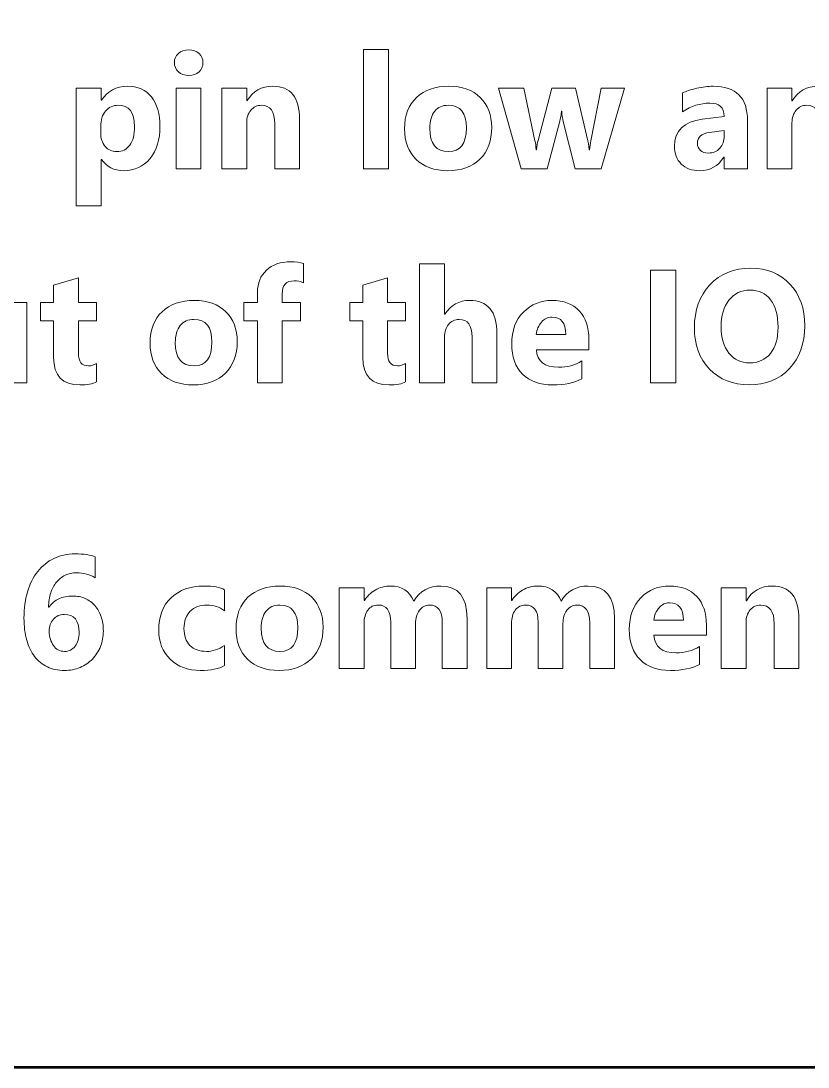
# Model space of a CAD drawing. Header units: centimetres. Extents: x -150 to 29, y -15 to 29.
# Drawn here: x -2.331 to 0.774, y -12.1 to -7.975 of the extents above; entities that cross this region are included whole.
import ezdxf

# ---------------------------------------------------------------- set-up
doc = ezdxf.new("R2010")
doc.units = ezdxf.units.CM
doc.header["$MEASUREMENT"] = 0
doc.layers.add('Layer 1', color=7, linetype='Continuous')

msp = doc.modelspace()

# ---------------------------------------------------------------- linework, layer by layer
at = {"layer": 'Layer 1', "color": 5, "lineweight": 53}
msp.add_open_spline([(-13.5, -4.9), (-13.5, -4.9), (4.5, -4.9), (4.5, -4.9), (4.5, -4.9), (4.5, -4.9), (4.5, -12.1), (4.5, -12.1), (4.5, -12.1), (4.5, -12.1), (-13.5, -12.1), (-13.5, -12.1), (-13.5, -12.1), (-13.5, -12.1), (-13.5, -4.9), (-13.5, -4.9)], degree=3, knots=[0, 0, 0, 0, 0.2, 0.2, 0.2, 0.2, 0.4, 0.4, 0.4, 0.4, 0.6, 0.6, 0.6, 0.6, 1, 1, 1, 1], dxfattribs=at)
at = {"layer": 'Layer 1', "color": 202, "lineweight": 9}
for points, knots in [([(-1.66964, -8.18957), (-1.68615, -8.18957), (-1.6997, -8.1847), (-1.71018, -8.17486), (-1.71018, -8.17486), (-1.72076, -8.16502), (-1.72605, -8.15306), (-1.72605, -8.13877), (-1.72605, -8.13877), (-1.72605, -8.12406), (-1.72076, -8.1121), (-1.71018, -8.10279), (-1.71018, -8.10279), (-1.6997, -8.09347), (-1.68615, -8.08882), (-1.66964, -8.08882), (-1.66964, -8.08882), (-1.65282, -8.08882), (-1.63927, -8.09347), (-1.62879, -8.10279), (-1.62879, -8.10279), (-1.61842, -8.1121), (-1.61313, -8.12406), (-1.61313, -8.13877), (-1.61313, -8.13877), (-1.61313, -8.15359), (-1.61842, -8.16586), (-1.62879, -8.17539), (-1.62879, -8.17539), (-1.63927, -8.18481), (-1.65282, -8.18957), (-1.66964, -8.18957)], [0, 0, 0, 0, 0.1111111, 0.1111111, 0.1111111, 0.1111111, 0.2222222, 0.2222222, 0.2222222, 0.2222222, 0.3333333, 0.3333333, 0.3333333, 0.3333333, 0.4444444, 0.4444444, 0.4444444, 0.4444444, 0.5555556, 0.5555556, 0.5555556, 0.5555556, 0.6666667, 0.6666667, 0.6666667, 0.6666667, 0.7777778, 0.7777778, 0.7777778, 0.7777778, 1, 1, 1, 1]), ([(-0.8815, -8.55734), (-0.8815, -8.55734), (-0.97939, -8.55734), (-0.97939, -8.55734), (-0.97939, -8.55734), (-0.97939, -8.55734), (-0.97939, -8.08733), (-0.97939, -8.08733), (-0.97939, -8.08733), (-0.97939, -8.08733), (-0.8815, -8.08733), (-0.8815, -8.08733), (-0.8815, -8.08733), (-0.8815, -8.08733), (-0.8815, -8.55734), (-0.8815, -8.55734)], [0, 0, 0, 0, 0.2, 0.2, 0.2, 0.2, 0.4, 0.4, 0.4, 0.4, 0.6, 0.6, 0.6, 0.6, 1, 1, 1, 1]), ([(-2.01382, -8.5204), (-2.01382, -8.5204), (-2.01509, -8.5204), (-2.01509, -8.5204), (-2.01509, -8.5204), (-2.01509, -8.5204), (-2.01509, -8.70339), (-2.01509, -8.70339), (-2.01509, -8.70339), (-2.01509, -8.70339), (-2.11298, -8.70339), (-2.11298, -8.70339), (-2.11298, -8.70339), (-2.11298, -8.70339), (-2.11298, -8.23984), (-2.11298, -8.23984), (-2.11298, -8.23984), (-2.11298, -8.23984), (-2.01509, -8.23984), (-2.01509, -8.23984), (-2.01509, -8.23984), (-2.01509, -8.23984), (-2.01509, -8.28757), (-2.01509, -8.28757), (-2.01509, -8.28757), (-2.01509, -8.28757), (-2.01382, -8.28757), (-2.01382, -8.28757), (-2.01382, -8.28757), (-1.98958, -8.25063), (-1.95561, -8.23211), (-1.9118, -8.23211), (-1.9118, -8.23211), (-1.87063, -8.23211), (-1.83888, -8.24619), (-1.81644, -8.27445), (-1.81644, -8.27445), (-1.794, -8.3026), (-1.78278, -8.34102), (-1.78278, -8.38959), (-1.78278, -8.38959), (-1.78278, -8.44251), (-1.79591, -8.48495), (-1.82205, -8.51702), (-1.82205, -8.51702), (-1.84819, -8.54908), (-1.88301, -8.56507), (-1.9264, -8.56507), (-1.9264, -8.56507), (-1.96461, -8.56507), (-1.99371, -8.55025), (-2.01382, -8.5204)], [0, 0, 0, 0, 0.0714286, 0.0714286, 0.0714286, 0.0714286, 0.1428571, 0.1428571, 0.1428571, 0.1428571, 0.2142857, 0.2142857, 0.2142857, 0.2142857, 0.2857143, 0.2857143, 0.2857143, 0.2857143, 0.3571429, 0.3571429, 0.3571429, 0.3571429, 0.4285714, 0.4285714, 0.4285714, 0.4285714, 0.5, 0.5, 0.5, 0.5, 0.5714286, 0.5714286, 0.5714286, 0.5714286, 0.6428571, 0.6428571, 0.6428571, 0.6428571, 0.7142857, 0.7142857, 0.7142857, 0.7142857, 0.7857143, 0.7857143, 0.7857143, 0.7857143, 0.8571429, 0.8571429, 0.8571429, 0.8571429, 1, 1, 1, 1]), ([(-1.62128, -8.55734), (-1.62128, -8.55734), (-1.71917, -8.55734), (-1.71917, -8.55734), (-1.71917, -8.55734), (-1.71917, -8.55734), (-1.71917, -8.23984), (-1.71917, -8.23984), (-1.71917, -8.23984), (-1.71917, -8.23984), (-1.62128, -8.23984), (-1.62128, -8.23984), (-1.62128, -8.23984), (-1.62128, -8.23984), (-1.62128, -8.55734), (-1.62128, -8.55734)], [0, 0, 0, 0, 0.2, 0.2, 0.2, 0.2, 0.4, 0.4, 0.4, 0.4, 0.6, 0.6, 0.6, 0.6, 1, 1, 1, 1]), ([(-1.23213, -8.55734), (-1.23213, -8.55734), (-1.32981, -8.55734), (-1.32981, -8.55734), (-1.32981, -8.55734), (-1.32981, -8.55734), (-1.32981, -8.38092), (-1.32981, -8.38092), (-1.32981, -8.38092), (-1.32981, -8.3317), (-1.34738, -8.30715), (-1.38251, -8.30715), (-1.38251, -8.30715), (-1.39945, -8.30715), (-1.41342, -8.31361), (-1.42432, -8.32662), (-1.42432, -8.32662), (-1.43533, -8.33964), (-1.44083, -8.35626), (-1.44083, -8.37626), (-1.44083, -8.37626), (-1.44083, -8.37626), (-1.44083, -8.55734), (-1.44083, -8.55734), (-1.44083, -8.55734), (-1.44083, -8.55734), (-1.53872, -8.55734), (-1.53872, -8.55734), (-1.53872, -8.55734), (-1.53872, -8.55734), (-1.53872, -8.23984), (-1.53872, -8.23984), (-1.53872, -8.23984), (-1.53872, -8.23984), (-1.44083, -8.23984), (-1.44083, -8.23984), (-1.44083, -8.23984), (-1.44083, -8.23984), (-1.44083, -8.29011), (-1.44083, -8.29011), (-1.44083, -8.29011), (-1.44083, -8.29011), (-1.43956, -8.29011), (-1.43956, -8.29011), (-1.43956, -8.29011), (-1.41617, -8.25138), (-1.3822, -8.23211), (-1.33754, -8.23211), (-1.33754, -8.23211), (-1.26726, -8.23211), (-1.23213, -8.27572), (-1.23213, -8.36292), (-1.23213, -8.36292), (-1.23213, -8.36292), (-1.23213, -8.55734), (-1.23213, -8.55734)], [0, 0, 0, 0, 0.0666667, 0.0666667, 0.0666667, 0.0666667, 0.1333333, 0.1333333, 0.1333333, 0.1333333, 0.2, 0.2, 0.2, 0.2, 0.2666667, 0.2666667, 0.2666667, 0.2666667, 0.3333333, 0.3333333, 0.3333333, 0.3333333, 0.4, 0.4, 0.4, 0.4, 0.4666667, 0.4666667, 0.4666667, 0.4666667, 0.5333333, 0.5333333, 0.5333333, 0.5333333, 0.6, 0.6, 0.6, 0.6, 0.6666667, 0.6666667, 0.6666667, 0.6666667, 0.7333333, 0.7333333, 0.7333333, 0.7333333, 0.8, 0.8, 0.8, 0.8, 0.8666667, 0.8666667, 0.8666667, 0.8666667, 1, 1, 1, 1]), ([(-0.64771, -8.56507), (-0.70063, -8.56507), (-0.74222, -8.55025), (-0.77249, -8.52062), (-0.77249, -8.52062), (-0.80275, -8.49098), (-0.81789, -8.45066), (-0.81789, -8.39986), (-0.81789, -8.39986), (-0.81789, -8.34737), (-0.80223, -8.3062), (-0.77079, -8.27656), (-0.77079, -8.27656), (-0.73936, -8.24693), (-0.69682, -8.23211), (-0.64337, -8.23211), (-0.64337, -8.23211), (-0.59066, -8.23211), (-0.54928, -8.24693), (-0.51933, -8.27656), (-0.51933, -8.27656), (-0.48938, -8.3062), (-0.47435, -8.34546), (-0.47435, -8.39425), (-0.47435, -8.39425), (-0.47435, -8.44696), (-0.48981, -8.48865), (-0.52071, -8.51924), (-0.52071, -8.51924), (-0.55161, -8.54983), (-0.59395, -8.56507), (-0.64771, -8.56507)], [0, 0, 0, 0, 0.1111111, 0.1111111, 0.1111111, 0.1111111, 0.2222222, 0.2222222, 0.2222222, 0.2222222, 0.3333333, 0.3333333, 0.3333333, 0.3333333, 0.4444444, 0.4444444, 0.4444444, 0.4444444, 0.5555556, 0.5555556, 0.5555556, 0.5555556, 0.6666667, 0.6666667, 0.6666667, 0.6666667, 0.7777778, 0.7777778, 0.7777778, 0.7777778, 1, 1, 1, 1]), ([(0.049, -8.23984), (0.049, -8.23984), (-0.04244, -8.55734), (-0.04244, -8.55734), (-0.04244, -8.55734), (-0.04244, -8.55734), (-0.14542, -8.55734), (-0.14542, -8.55734), (-0.14542, -8.55734), (-0.14542, -8.55734), (-0.1922, -8.37128), (-0.1922, -8.37128), (-0.1922, -8.37128), (-0.19527, -8.3589), (-0.19707, -8.34536), (-0.19749, -8.33064), (-0.19749, -8.33064), (-0.19749, -8.33064), (-0.19929, -8.33064), (-0.19929, -8.33064), (-0.19929, -8.33064), (-0.20077, -8.34684), (-0.20278, -8.35996), (-0.20553, -8.37001), (-0.20553, -8.37001), (-0.20553, -8.37001), (-0.2558, -8.55734), (-0.2558, -8.55734), (-0.2558, -8.55734), (-0.2558, -8.55734), (-0.3574, -8.55734), (-0.3574, -8.55734), (-0.3574, -8.55734), (-0.3574, -8.55734), (-0.44705, -8.23984), (-0.44705, -8.23984), (-0.44705, -8.23984), (-0.44705, -8.23984), (-0.34724, -8.23984), (-0.34724, -8.23984), (-0.34724, -8.23984), (-0.34724, -8.23984), (-0.30354, -8.44696), (-0.30354, -8.44696), (-0.30354, -8.44696), (-0.30142, -8.45669), (-0.29983, -8.46844), (-0.29888, -8.4823), (-0.29888, -8.4823), (-0.29888, -8.4823), (-0.29697, -8.4823), (-0.29697, -8.4823), (-0.29697, -8.4823), (-0.29592, -8.4678), (-0.29412, -8.45563), (-0.29136, -8.44569), (-0.29136, -8.44569), (-0.29136, -8.44569), (-0.23686, -8.23984), (-0.23686, -8.23984), (-0.23686, -8.23984), (-0.23686, -8.23984), (-0.14352, -8.23984), (-0.14352, -8.23984), (-0.14352, -8.23984), (-0.14352, -8.23984), (-0.09451, -8.44696), (-0.09451, -8.44696), (-0.09451, -8.44696), (-0.09324, -8.45214), (-0.09187, -8.4641), (-0.09018, -8.48294), (-0.09018, -8.48294), (-0.09018, -8.48294), (-0.08795, -8.48294), (-0.08795, -8.48294), (-0.08795, -8.48294), (-0.087, -8.47098), (-0.08531, -8.45891), (-0.08308, -8.44696), (-0.08308, -8.44696), (-0.08308, -8.44696), (-0.04181, -8.23984), (-0.04181, -8.23984), (-0.04181, -8.23984), (-0.04181, -8.23984), (0.049, -8.23984), (0.049, -8.23984)], [0, 0, 0, 0, 0.0434783, 0.0434783, 0.0434783, 0.0434783, 0.0869565, 0.0869565, 0.0869565, 0.0869565, 0.1304348, 0.1304348, 0.1304348, 0.1304348, 0.173913, 0.173913, 0.173913, 0.173913, 0.2173913, 0.2173913, 0.2173913, 0.2173913, 0.2608696, 0.2608696, 0.2608696, 0.2608696, 0.3043478, 0.3043478, 0.3043478, 0.3043478, 0.3478261, 0.3478261, 0.3478261, 0.3478261, 0.3913043, 0.3913043, 0.3913043, 0.3913043, 0.4347826, 0.4347826, 0.4347826, 0.4347826, 0.4782609, 0.4782609, 0.4782609, 0.4782609, 0.5217391, 0.5217391, 0.5217391, 0.5217391, 0.5652174, 0.5652174, 0.5652174, 0.5652174, 0.6086957, 0.6086957, 0.6086957, 0.6086957, 0.6521739, 0.6521739, 0.6521739, 0.6521739, 0.6956522, 0.6956522, 0.6956522, 0.6956522, 0.7391304, 0.7391304, 0.7391304, 0.7391304, 0.7826087, 0.7826087, 0.7826087, 0.7826087, 0.826087, 0.826087, 0.826087, 0.826087, 0.8695652, 0.8695652, 0.8695652, 0.8695652, 0.9130435, 0.9130435, 0.9130435, 0.9130435, 1, 1, 1, 1]), ([(0.53488, -8.55734), (0.53488, -8.55734), (0.44217, -8.55734), (0.44217, -8.55734), (0.44217, -8.55734), (0.44217, -8.55734), (0.44217, -8.51173), (0.44217, -8.51173), (0.44217, -8.51173), (0.44217, -8.51173), (0.4409, -8.51173), (0.4409, -8.51173), (0.4409, -8.51173), (0.41962, -8.54729), (0.38808, -8.56507), (0.34628, -8.56507), (0.34628, -8.56507), (0.31548, -8.56507), (0.29125, -8.55639), (0.27357, -8.53892), (0.27357, -8.53892), (0.2559, -8.52146), (0.24711, -8.49807), (0.24711, -8.46897), (0.24711, -8.46897), (0.24711, -8.40737), (0.28363, -8.37181), (0.35655, -8.36229), (0.35655, -8.36229), (0.35655, -8.36229), (0.4428, -8.35086), (0.4428, -8.35086), (0.4428, -8.35086), (0.4428, -8.31615), (0.42396, -8.29879), (0.38629, -8.29879), (0.38629, -8.29879), (0.3485, -8.29879), (0.31252, -8.31001), (0.27844, -8.33255), (0.27844, -8.33255), (0.27844, -8.33255), (0.27844, -8.25878), (0.27844, -8.25878), (0.27844, -8.25878), (0.29209, -8.25169), (0.31072, -8.24555), (0.33443, -8.24016), (0.33443, -8.24016), (0.35803, -8.23476), (0.37962, -8.23211), (0.39909, -8.23211), (0.39909, -8.23211), (0.48958, -8.23211), (0.53488, -8.2773), (0.53488, -8.36758), (0.53488, -8.36758), (0.53488, -8.36758), (0.53488, -8.55734), (0.53488, -8.55734)], [0, 0, 0, 0, 0.0625, 0.0625, 0.0625, 0.0625, 0.125, 0.125, 0.125, 0.125, 0.1875, 0.1875, 0.1875, 0.1875, 0.25, 0.25, 0.25, 0.25, 0.3125, 0.3125, 0.3125, 0.3125, 0.375, 0.375, 0.375, 0.375, 0.4375, 0.4375, 0.4375, 0.4375, 0.5, 0.5, 0.5, 0.5, 0.5625, 0.5625, 0.5625, 0.5625, 0.625, 0.625, 0.625, 0.625, 0.6875, 0.6875, 0.6875, 0.6875, 0.75, 0.75, 0.75, 0.75, 0.8125, 0.8125, 0.8125, 0.8125, 0.875, 0.875, 0.875, 0.875, 1, 1, 1, 1]), ([(0.91905, -8.55734), (0.91905, -8.55734), (0.82137, -8.55734), (0.82137, -8.55734), (0.82137, -8.55734), (0.82137, -8.55734), (0.82137, -8.38092), (0.82137, -8.38092), (0.82137, -8.38092), (0.82137, -8.3317), (0.8038, -8.30715), (0.76867, -8.30715), (0.76867, -8.30715), (0.75173, -8.30715), (0.73776, -8.31361), (0.72686, -8.32662), (0.72686, -8.32662), (0.71585, -8.33964), (0.71035, -8.35626), (0.71035, -8.37626), (0.71035, -8.37626), (0.71035, -8.37626), (0.71035, -8.55734), (0.71035, -8.55734), (0.71035, -8.55734), (0.71035, -8.55734), (0.61246, -8.55734), (0.61246, -8.55734), (0.61246, -8.55734), (0.61246, -8.55734), (0.61246, -8.23984), (0.61246, -8.23984), (0.61246, -8.23984), (0.61246, -8.23984), (0.71035, -8.23984), (0.71035, -8.23984), (0.71035, -8.23984), (0.71035, -8.23984), (0.71035, -8.29011), (0.71035, -8.29011), (0.71035, -8.29011), (0.71035, -8.29011), (0.71162, -8.29011), (0.71162, -8.29011), (0.71162, -8.29011), (0.73501, -8.25138), (0.76898, -8.23211), (0.81364, -8.23211), (0.81364, -8.23211), (0.88392, -8.23211), (0.91905, -8.27572), (0.91905, -8.36292), (0.91905, -8.36292), (0.91905, -8.36292), (0.91905, -8.55734), (0.91905, -8.55734)], [0, 0, 0, 0, 0.0666667, 0.0666667, 0.0666667, 0.0666667, 0.1333333, 0.1333333, 0.1333333, 0.1333333, 0.2, 0.2, 0.2, 0.2, 0.2666667, 0.2666667, 0.2666667, 0.2666667, 0.3333333, 0.3333333, 0.3333333, 0.3333333, 0.4, 0.4, 0.4, 0.4, 0.4666667, 0.4666667, 0.4666667, 0.4666667, 0.5333333, 0.5333333, 0.5333333, 0.5333333, 0.6, 0.6, 0.6, 0.6, 0.6666667, 0.6666667, 0.6666667, 0.6666667, 0.7333333, 0.7333333, 0.7333333, 0.7333333, 0.8, 0.8, 0.8, 0.8, 0.8666667, 0.8666667, 0.8666667, 0.8666667, 1, 1, 1, 1]), ([(-2.01657, -8.39023), (-2.01657, -8.39023), (-2.01657, -8.41563), (-2.01657, -8.41563), (-2.01657, -8.41563), (-2.01657, -8.43754), (-2.01086, -8.45542), (-1.99921, -8.46929), (-1.99921, -8.46929), (-1.98768, -8.48315), (-1.97244, -8.49003), (-1.9536, -8.49003), (-1.9536, -8.49003), (-1.93137, -8.49003), (-1.91402, -8.48146), (-1.90174, -8.46421), (-1.90174, -8.46421), (-1.88946, -8.44696), (-1.88322, -8.42251), (-1.88322, -8.39086), (-1.88322, -8.39086), (-1.88322, -8.33498), (-1.90492, -8.30715), (-1.94841, -8.30715), (-1.94841, -8.30715), (-1.96842, -8.30715), (-1.98482, -8.31466), (-1.99752, -8.3299), (-1.99752, -8.3299), (-2.01022, -8.34514), (-2.01657, -8.36525), (-2.01657, -8.39023)], [0, 0, 0, 0, 0.1111111, 0.1111111, 0.1111111, 0.1111111, 0.2222222, 0.2222222, 0.2222222, 0.2222222, 0.3333333, 0.3333333, 0.3333333, 0.3333333, 0.4444444, 0.4444444, 0.4444444, 0.4444444, 0.5555556, 0.5555556, 0.5555556, 0.5555556, 0.6666667, 0.6666667, 0.6666667, 0.6666667, 0.7777778, 0.7777778, 0.7777778, 0.7777778, 1, 1, 1, 1]), ([(-0.64517, -8.30715), (-0.66835, -8.30715), (-0.68634, -8.31509), (-0.69914, -8.33096), (-0.69914, -8.33096), (-0.71195, -8.34694), (-0.71841, -8.36949), (-0.71841, -8.39859), (-0.71841, -8.39859), (-0.71841, -8.45955), (-0.69375, -8.49003), (-0.64453, -8.49003), (-0.64453, -8.49003), (-0.59765, -8.49003), (-0.57415, -8.4587), (-0.57415, -8.39616), (-0.57415, -8.39616), (-0.57415, -8.33678), (-0.59786, -8.30715), (-0.64517, -8.30715)], [0, 0, 0, 0, 0.1666667, 0.1666667, 0.1666667, 0.1666667, 0.3333333, 0.3333333, 0.3333333, 0.3333333, 0.5, 0.5, 0.5, 0.5, 0.6666667, 0.6666667, 0.6666667, 0.6666667, 1, 1, 1, 1]), ([(0.4428, -8.42833), (0.4428, -8.42833), (0.4428, -8.40695), (0.4428, -8.40695), (0.4428, -8.40695), (0.4428, -8.40695), (0.38512, -8.41436), (0.38512, -8.41436), (0.38512, -8.41436), (0.35327, -8.41849), (0.33739, -8.43288), (0.33739, -8.45754), (0.33739, -8.45754), (0.33739, -8.46865), (0.3412, -8.47786), (0.34893, -8.48495), (0.34893, -8.48495), (0.35676, -8.49204), (0.36724, -8.49564), (0.38046, -8.49564), (0.38046, -8.49564), (0.39888, -8.49564), (0.4138, -8.48929), (0.42544, -8.47659), (0.42544, -8.47659), (0.43698, -8.46389), (0.4428, -8.4478), (0.4428, -8.42833)], [0, 0, 0, 0, 0.125, 0.125, 0.125, 0.125, 0.25, 0.25, 0.25, 0.25, 0.375, 0.375, 0.375, 0.375, 0.5, 0.5, 0.5, 0.5, 0.625, 0.625, 0.625, 0.625, 0.75, 0.75, 0.75, 0.75, 1, 1, 1, 1]), ([(-1.21711, -9.00703), (-1.2297, -9.00206), (-1.24187, -8.99952), (-1.25341, -8.99952), (-1.25341, -8.99952), (-1.28484, -8.99952), (-1.30051, -9.01655), (-1.30051, -9.05074), (-1.30051, -9.05074), (-1.30051, -9.05074), (-1.30051, -9.0845), (-1.30051, -9.0845), (-1.30051, -9.0845), (-1.30051, -9.0845), (-1.22801, -9.0845), (-1.22801, -9.0845), (-1.22801, -9.0845), (-1.22801, -9.0845), (-1.22801, -9.15678), (-1.22801, -9.15678), (-1.22801, -9.15678), (-1.22801, -9.15678), (-1.30051, -9.15678), (-1.30051, -9.15678), (-1.30051, -9.15678), (-1.30051, -9.15678), (-1.30051, -9.402), (-1.30051, -9.402), (-1.30051, -9.402), (-1.30051, -9.402), (-1.39819, -9.402), (-1.39819, -9.402), (-1.39819, -9.402), (-1.39819, -9.402), (-1.39819, -9.15678), (-1.39819, -9.15678), (-1.39819, -9.15678), (-1.39819, -9.15678), (-1.45153, -9.15678), (-1.45153, -9.15678), (-1.45153, -9.15678), (-1.45153, -9.15678), (-1.45153, -9.0845), (-1.45153, -9.0845), (-1.45153, -9.0845), (-1.45153, -9.0845), (-1.39819, -9.0845), (-1.39819, -9.0845), (-1.39819, -9.0845), (-1.39819, -9.0845), (-1.39819, -9.04513), (-1.39819, -9.04513), (-1.39819, -9.04513), (-1.39819, -9.00893), (-1.38644, -8.97983), (-1.36284, -8.95771), (-1.36284, -8.95771), (-1.33935, -8.93559), (-1.30728, -8.92448), (-1.26674, -8.92448), (-1.26674, -8.92448), (-1.24695, -8.92448), (-1.23034, -8.9266), (-1.21711, -8.93072), (-1.21711, -8.93072), (-1.21711, -8.93072), (-1.21711, -9.00703), (-1.21711, -9.00703)], [0, 0, 0, 0, 0.0555556, 0.0555556, 0.0555556, 0.0555556, 0.1111111, 0.1111111, 0.1111111, 0.1111111, 0.1666667, 0.1666667, 0.1666667, 0.1666667, 0.2222222, 0.2222222, 0.2222222, 0.2222222, 0.2777778, 0.2777778, 0.2777778, 0.2777778, 0.3333333, 0.3333333, 0.3333333, 0.3333333, 0.3888889, 0.3888889, 0.3888889, 0.3888889, 0.4444444, 0.4444444, 0.4444444, 0.4444444, 0.5, 0.5, 0.5, 0.5, 0.5555556, 0.5555556, 0.5555556, 0.5555556, 0.6111111, 0.6111111, 0.6111111, 0.6111111, 0.6666667, 0.6666667, 0.6666667, 0.6666667, 0.7222222, 0.7222222, 0.7222222, 0.7222222, 0.7777778, 0.7777778, 0.7777778, 0.7777778, 0.8333333, 0.8333333, 0.8333333, 0.8333333, 0.8888889, 0.8888889, 0.8888889, 0.8888889, 1, 1, 1, 1]), ([(-0.45373, -9.402), (-0.45373, -9.402), (-0.55142, -9.402), (-0.55142, -9.402), (-0.55142, -9.402), (-0.55142, -9.402), (-0.55142, -9.22155), (-0.55142, -9.22155), (-0.55142, -9.22155), (-0.55142, -9.17499), (-0.56835, -9.15181), (-0.60232, -9.15181), (-0.60232, -9.15181), (-0.61968, -9.15181), (-0.63376, -9.15827), (-0.64445, -9.17128), (-0.64445, -9.17128), (-0.65524, -9.1843), (-0.66064, -9.20092), (-0.66064, -9.22092), (-0.66064, -9.22092), (-0.66064, -9.22092), (-0.66064, -9.402), (-0.66064, -9.402), (-0.66064, -9.402), (-0.66064, -9.402), (-0.75853, -9.402), (-0.75853, -9.402), (-0.75853, -9.402), (-0.75853, -9.402), (-0.75853, -8.93199), (-0.75853, -8.93199), (-0.75853, -8.93199), (-0.75853, -8.93199), (-0.66064, -8.93199), (-0.66064, -8.93199), (-0.66064, -8.93199), (-0.66064, -8.93199), (-0.66064, -9.1316), (-0.66064, -9.1316), (-0.66064, -9.1316), (-0.66064, -9.1316), (-0.65937, -9.1316), (-0.65937, -9.1316), (-0.65937, -9.1316), (-0.63534, -9.09508), (-0.60285, -9.07677), (-0.56168, -9.07677), (-0.56168, -9.07677), (-0.48972, -9.07677), (-0.45373, -9.12017), (-0.45373, -9.20695), (-0.45373, -9.20695), (-0.45373, -9.20695), (-0.45373, -9.402), (-0.45373, -9.402)], [0, 0, 0, 0, 0.0666667, 0.0666667, 0.0666667, 0.0666667, 0.1333333, 0.1333333, 0.1333333, 0.1333333, 0.2, 0.2, 0.2, 0.2, 0.2666667, 0.2666667, 0.2666667, 0.2666667, 0.3333333, 0.3333333, 0.3333333, 0.3333333, 0.4, 0.4, 0.4, 0.4, 0.4666667, 0.4666667, 0.4666667, 0.4666667, 0.5333333, 0.5333333, 0.5333333, 0.5333333, 0.6, 0.6, 0.6, 0.6, 0.6666667, 0.6666667, 0.6666667, 0.6666667, 0.7333333, 0.7333333, 0.7333333, 0.7333333, 0.8, 0.8, 0.8, 0.8, 0.8666667, 0.8666667, 0.8666667, 0.8666667, 1, 1, 1, 1]), ([(0.5411, -9.40973), (0.47739, -9.40973), (0.42553, -9.38898), (0.38542, -9.3476), (0.38542, -9.3476), (0.34531, -9.30611), (0.32531, -9.25214), (0.32531, -9.18557), (0.32531, -9.18557), (0.32531, -9.1153), (0.34563, -9.05846), (0.38637, -9.01507), (0.38637, -9.01507), (0.42712, -8.97168), (0.48099, -8.94988), (0.54819, -8.94988), (0.54819, -8.94988), (0.61169, -8.94988), (0.66302, -8.97073), (0.70218, -9.01222), (0.70218, -9.01222), (0.74134, -9.05381), (0.76092, -9.10863), (0.76092, -9.17657), (0.76092, -9.17657), (0.76092, -9.24642), (0.7406, -9.30283), (0.69996, -9.34559), (0.69996, -9.34559), (0.65942, -9.38835), (0.6064, -9.40973), (0.5411, -9.40973)], [0, 0, 0, 0, 0.1111111, 0.1111111, 0.1111111, 0.1111111, 0.2222222, 0.2222222, 0.2222222, 0.2222222, 0.3333333, 0.3333333, 0.3333333, 0.3333333, 0.4444444, 0.4444444, 0.4444444, 0.4444444, 0.5555556, 0.5555556, 0.5555556, 0.5555556, 0.6666667, 0.6666667, 0.6666667, 0.6666667, 0.7777778, 0.7777778, 0.7777778, 0.7777778, 1, 1, 1, 1]), ([(-2.03319, -9.3983), (-2.04769, -9.40592), (-2.06949, -9.40973), (-2.09859, -9.40973), (-2.09859, -9.40973), (-2.1676, -9.40973), (-2.2022, -9.37385), (-2.2022, -9.3022), (-2.2022, -9.3022), (-2.2022, -9.3022), (-2.2022, -9.15678), (-2.2022, -9.15678), (-2.2022, -9.15678), (-2.2022, -9.15678), (-2.25364, -9.15678), (-2.25364, -9.15678), (-2.25364, -9.15678), (-2.25364, -9.15678), (-2.25364, -9.0845), (-2.25364, -9.0845), (-2.25364, -9.0845), (-2.25364, -9.0845), (-2.2022, -9.0845), (-2.2022, -9.0845), (-2.2022, -9.0845), (-2.2022, -9.0845), (-2.2022, -9.01603), (-2.2022, -9.01603), (-2.2022, -9.01603), (-2.2022, -9.01603), (-2.10452, -8.98809), (-2.10452, -8.98809), (-2.10452, -8.98809), (-2.10452, -8.98809), (-2.10452, -9.0845), (-2.10452, -9.0845), (-2.10452, -9.0845), (-2.10452, -9.0845), (-2.03319, -9.0845), (-2.03319, -9.0845), (-2.03319, -9.0845), (-2.03319, -9.0845), (-2.03319, -9.15678), (-2.03319, -9.15678), (-2.03319, -9.15678), (-2.03319, -9.15678), (-2.10452, -9.15678), (-2.10452, -9.15678), (-2.10452, -9.15678), (-2.10452, -9.15678), (-2.10452, -9.28516), (-2.10452, -9.28516), (-2.10452, -9.28516), (-2.10452, -9.31818), (-2.0914, -9.33469), (-2.06515, -9.33469), (-2.06515, -9.33469), (-2.05478, -9.33469), (-2.04409, -9.33173), (-2.03319, -9.32569), (-2.03319, -9.32569), (-2.03319, -9.32569), (-2.03319, -9.3983), (-2.03319, -9.3983)], [0, 0, 0, 0, 0.0588235, 0.0588235, 0.0588235, 0.0588235, 0.1176471, 0.1176471, 0.1176471, 0.1176471, 0.1764706, 0.1764706, 0.1764706, 0.1764706, 0.2352941, 0.2352941, 0.2352941, 0.2352941, 0.2941176, 0.2941176, 0.2941176, 0.2941176, 0.3529412, 0.3529412, 0.3529412, 0.3529412, 0.4117647, 0.4117647, 0.4117647, 0.4117647, 0.4705882, 0.4705882, 0.4705882, 0.4705882, 0.5294118, 0.5294118, 0.5294118, 0.5294118, 0.5882353, 0.5882353, 0.5882353, 0.5882353, 0.6470588, 0.6470588, 0.6470588, 0.6470588, 0.7058824, 0.7058824, 0.7058824, 0.7058824, 0.7647059, 0.7647059, 0.7647059, 0.7647059, 0.8235294, 0.8235294, 0.8235294, 0.8235294, 0.8823529, 0.8823529, 0.8823529, 0.8823529, 1, 1, 1, 1]), ([(-0.81378, -9.3983), (-0.82828, -9.40592), (-0.85008, -9.40973), (-0.87918, -9.40973), (-0.87918, -9.40973), (-0.94819, -9.40973), (-0.98279, -9.37385), (-0.98279, -9.3022), (-0.98279, -9.3022), (-0.98279, -9.3022), (-0.98279, -9.15678), (-0.98279, -9.15678), (-0.98279, -9.15678), (-0.98279, -9.15678), (-1.03423, -9.15678), (-1.03423, -9.15678), (-1.03423, -9.15678), (-1.03423, -9.15678), (-1.03423, -9.0845), (-1.03423, -9.0845), (-1.03423, -9.0845), (-1.03423, -9.0845), (-0.98279, -9.0845), (-0.98279, -9.0845), (-0.98279, -9.0845), (-0.98279, -9.0845), (-0.98279, -9.01603), (-0.98279, -9.01603), (-0.98279, -9.01603), (-0.98279, -9.01603), (-0.88511, -8.98809), (-0.88511, -8.98809), (-0.88511, -8.98809), (-0.88511, -8.98809), (-0.88511, -9.0845), (-0.88511, -9.0845), (-0.88511, -9.0845), (-0.88511, -9.0845), (-0.81378, -9.0845), (-0.81378, -9.0845), (-0.81378, -9.0845), (-0.81378, -9.0845), (-0.81378, -9.15678), (-0.81378, -9.15678), (-0.81378, -9.15678), (-0.81378, -9.15678), (-0.88511, -9.15678), (-0.88511, -9.15678), (-0.88511, -9.15678), (-0.88511, -9.15678), (-0.88511, -9.28516), (-0.88511, -9.28516), (-0.88511, -9.28516), (-0.88511, -9.31818), (-0.87199, -9.33469), (-0.84574, -9.33469), (-0.84574, -9.33469), (-0.83537, -9.33469), (-0.82468, -9.33173), (-0.81378, -9.32569), (-0.81378, -9.32569), (-0.81378, -9.32569), (-0.81378, -9.3983), (-0.81378, -9.3983)], [0, 0, 0, 0, 0.0588235, 0.0588235, 0.0588235, 0.0588235, 0.1176471, 0.1176471, 0.1176471, 0.1176471, 0.1764706, 0.1764706, 0.1764706, 0.1764706, 0.2352941, 0.2352941, 0.2352941, 0.2352941, 0.2941176, 0.2941176, 0.2941176, 0.2941176, 0.3529412, 0.3529412, 0.3529412, 0.3529412, 0.4117647, 0.4117647, 0.4117647, 0.4117647, 0.4705882, 0.4705882, 0.4705882, 0.4705882, 0.5294118, 0.5294118, 0.5294118, 0.5294118, 0.5882353, 0.5882353, 0.5882353, 0.5882353, 0.6470588, 0.6470588, 0.6470588, 0.6470588, 0.7058824, 0.7058824, 0.7058824, 0.7058824, 0.7647059, 0.7647059, 0.7647059, 0.7647059, 0.8235294, 0.8235294, 0.8235294, 0.8235294, 0.8823529, 0.8823529, 0.8823529, 0.8823529, 1, 1, 1, 1]), ([(0.25217, -9.402), (0.25217, -9.402), (0.15195, -9.402), (0.15195, -9.402), (0.15195, -9.402), (0.15195, -9.402), (0.15195, -8.95739), (0.15195, -8.95739), (0.15195, -8.95739), (0.15195, -8.95739), (0.25217, -8.95739), (0.25217, -8.95739), (0.25217, -8.95739), (0.25217, -8.95739), (0.25217, -9.402), (0.25217, -9.402)], [0, 0, 0, 0, 0.2, 0.2, 0.2, 0.2, 0.4, 0.4, 0.4, 0.4, 0.6, 0.6, 0.6, 0.6, 1, 1, 1, 1]), ([(0.54544, -9.03613), (0.5103, -9.03613), (0.48236, -9.04926), (0.46173, -9.07572), (0.46173, -9.07572), (0.44109, -9.10207), (0.43072, -9.13689), (0.43072, -9.18028), (0.43072, -9.18028), (0.43072, -9.22431), (0.44109, -9.25912), (0.46173, -9.28484), (0.46173, -9.28484), (0.48236, -9.31045), (0.50946, -9.32326), (0.5429, -9.32326), (0.5429, -9.32326), (0.57751, -9.32326), (0.60481, -9.31077), (0.62513, -9.2859), (0.62513, -9.2859), (0.64535, -9.26092), (0.65551, -9.22642), (0.65551, -9.18218), (0.65551, -9.18218), (0.65551, -9.13604), (0.64566, -9.10016), (0.62608, -9.07455), (0.62608, -9.07455), (0.6064, -9.04894), (0.57952, -9.03613), (0.54544, -9.03613)], [0, 0, 0, 0, 0.1111111, 0.1111111, 0.1111111, 0.1111111, 0.2222222, 0.2222222, 0.2222222, 0.2222222, 0.3333333, 0.3333333, 0.3333333, 0.3333333, 0.4444444, 0.4444444, 0.4444444, 0.4444444, 0.5555556, 0.5555556, 0.5555556, 0.5555556, 0.6666667, 0.6666667, 0.6666667, 0.6666667, 0.7777778, 0.7777778, 0.7777778, 0.7777778, 1, 1, 1, 1]), ([(-2.30762, -9.402), (-2.30762, -9.402), (-2.4053, -9.402), (-2.4053, -9.402), (-2.4053, -9.402), (-2.4053, -9.402), (-2.4053, -9.35363), (-2.4053, -9.35363), (-2.4053, -9.35363), (-2.4053, -9.35363), (-2.40679, -9.35363), (-2.40679, -9.35363), (-2.40679, -9.35363), (-2.43102, -9.39099), (-2.4633, -9.40973), (-2.50383, -9.40973), (-2.50383, -9.40973), (-2.57749, -9.40973), (-2.61422, -9.36517), (-2.61422, -9.27606), (-2.61422, -9.27606), (-2.61422, -9.27606), (-2.61422, -9.0845), (-2.61422, -9.0845), (-2.61422, -9.0845), (-2.61422, -9.0845), (-2.51653, -9.0845), (-2.51653, -9.0845), (-2.51653, -9.0845), (-2.51653, -9.0845), (-2.51653, -9.26738), (-2.51653, -9.26738), (-2.51653, -9.26738), (-2.51653, -9.31225), (-2.49875, -9.33469), (-2.46319, -9.33469), (-2.46319, -9.33469), (-2.44563, -9.33469), (-2.43166, -9.32855), (-2.42107, -9.31627), (-2.42107, -9.31627), (-2.41049, -9.304), (-2.4053, -9.28728), (-2.4053, -9.26622), (-2.4053, -9.26622), (-2.4053, -9.26622), (-2.4053, -9.0845), (-2.4053, -9.0845), (-2.4053, -9.0845), (-2.4053, -9.0845), (-2.30762, -9.0845), (-2.30762, -9.0845), (-2.30762, -9.0845), (-2.30762, -9.0845), (-2.30762, -9.402), (-2.30762, -9.402)], [0, 0, 0, 0, 0.0666667, 0.0666667, 0.0666667, 0.0666667, 0.1333333, 0.1333333, 0.1333333, 0.1333333, 0.2, 0.2, 0.2, 0.2, 0.2666667, 0.2666667, 0.2666667, 0.2666667, 0.3333333, 0.3333333, 0.3333333, 0.3333333, 0.4, 0.4, 0.4, 0.4, 0.4666667, 0.4666667, 0.4666667, 0.4666667, 0.5333333, 0.5333333, 0.5333333, 0.5333333, 0.6, 0.6, 0.6, 0.6, 0.6666667, 0.6666667, 0.6666667, 0.6666667, 0.7333333, 0.7333333, 0.7333333, 0.7333333, 0.8, 0.8, 0.8, 0.8, 0.8666667, 0.8666667, 0.8666667, 0.8666667, 1, 1, 1, 1]), ([(-1.65156, -9.40973), (-1.70448, -9.40973), (-1.74607, -9.39491), (-1.77634, -9.36528), (-1.77634, -9.36528), (-1.8066, -9.33564), (-1.82174, -9.29532), (-1.82174, -9.24452), (-1.82174, -9.24452), (-1.82174, -9.19203), (-1.80608, -9.15086), (-1.77464, -9.12122), (-1.77464, -9.12122), (-1.74321, -9.09159), (-1.70067, -9.07677), (-1.64722, -9.07677), (-1.64722, -9.07677), (-1.59451, -9.07677), (-1.55313, -9.09159), (-1.52318, -9.12122), (-1.52318, -9.12122), (-1.49323, -9.15086), (-1.4782, -9.19012), (-1.4782, -9.23891), (-1.4782, -9.23891), (-1.4782, -9.29162), (-1.49366, -9.33331), (-1.52456, -9.3639), (-1.52456, -9.3639), (-1.55546, -9.39449), (-1.5978, -9.40973), (-1.65156, -9.40973)], [0, 0, 0, 0, 0.1111111, 0.1111111, 0.1111111, 0.1111111, 0.2222222, 0.2222222, 0.2222222, 0.2222222, 0.3333333, 0.3333333, 0.3333333, 0.3333333, 0.4444444, 0.4444444, 0.4444444, 0.4444444, 0.5555556, 0.5555556, 0.5555556, 0.5555556, 0.6666667, 0.6666667, 0.6666667, 0.6666667, 0.7777778, 0.7777778, 0.7777778, 0.7777778, 1, 1, 1, 1]), ([(-0.09104, -9.27119), (-0.09104, -9.27119), (-0.29816, -9.27119), (-0.29816, -9.27119), (-0.29816, -9.27119), (-0.29488, -9.31723), (-0.26577, -9.3403), (-0.21106, -9.3403), (-0.21106, -9.3403), (-0.17613, -9.3403), (-0.14544, -9.33204), (-0.11898, -9.31553), (-0.11898, -9.31553), (-0.11898, -9.31553), (-0.11898, -9.38623), (-0.11898, -9.38623), (-0.11898, -9.38623), (-0.1483, -9.40189), (-0.1864, -9.40973), (-0.23339, -9.40973), (-0.23339, -9.40973), (-0.28461, -9.40973), (-0.32441, -9.39554), (-0.35277, -9.36707), (-0.35277, -9.36707), (-0.38103, -9.33871), (-0.39521, -9.29902), (-0.39521, -9.24822), (-0.39521, -9.24822), (-0.39521, -9.19552), (-0.37997, -9.15371), (-0.34928, -9.12292), (-0.34928, -9.12292), (-0.31869, -9.09212), (-0.28112, -9.07677), (-0.23646, -9.07677), (-0.23646, -9.07677), (-0.19021, -9.07677), (-0.15433, -9.09053), (-0.12904, -9.11794), (-0.12904, -9.11794), (-0.10374, -9.14546), (-0.09104, -9.18282), (-0.09104, -9.22991), (-0.09104, -9.22991), (-0.09104, -9.22991), (-0.09104, -9.27119), (-0.09104, -9.27119)], [0, 0, 0, 0, 0.0769231, 0.0769231, 0.0769231, 0.0769231, 0.1538462, 0.1538462, 0.1538462, 0.1538462, 0.2307692, 0.2307692, 0.2307692, 0.2307692, 0.3076923, 0.3076923, 0.3076923, 0.3076923, 0.3846154, 0.3846154, 0.3846154, 0.3846154, 0.4615385, 0.4615385, 0.4615385, 0.4615385, 0.5384615, 0.5384615, 0.5384615, 0.5384615, 0.6153846, 0.6153846, 0.6153846, 0.6153846, 0.6923077, 0.6923077, 0.6923077, 0.6923077, 0.7692308, 0.7692308, 0.7692308, 0.7692308, 0.8461538, 0.8461538, 0.8461538, 0.8461538, 1, 1, 1, 1]), ([(-1.64902, -9.15181), (-1.6722, -9.15181), (-1.69019, -9.15975), (-1.70299, -9.17562), (-1.70299, -9.17562), (-1.7158, -9.1916), (-1.72226, -9.21415), (-1.72226, -9.24325), (-1.72226, -9.24325), (-1.72226, -9.30421), (-1.6976, -9.33469), (-1.64838, -9.33469), (-1.64838, -9.33469), (-1.6015, -9.33469), (-1.578, -9.30336), (-1.578, -9.24082), (-1.578, -9.24082), (-1.578, -9.18144), (-1.60171, -9.15181), (-1.64902, -9.15181)], [0, 0, 0, 0, 0.1666667, 0.1666667, 0.1666667, 0.1666667, 0.3333333, 0.3333333, 0.3333333, 0.3333333, 0.5, 0.5, 0.5, 0.5, 0.6666667, 0.6666667, 0.6666667, 0.6666667, 1, 1, 1, 1]), ([(-0.18185, -9.21097), (-0.18185, -9.16557), (-0.20026, -9.14281), (-0.23709, -9.14281), (-0.23709, -9.14281), (-0.25276, -9.14281), (-0.26641, -9.14927), (-0.27784, -9.16229), (-0.27784, -9.16229), (-0.28938, -9.1753), (-0.29625, -9.1916), (-0.29879, -9.21097), (-0.29879, -9.21097), (-0.29879, -9.21097), (-0.18185, -9.21097), (-0.18185, -9.21097)], [0, 0, 0, 0, 0.2, 0.2, 0.2, 0.2, 0.4, 0.4, 0.4, 0.4, 0.6, 0.6, 0.6, 0.6, 1, 1, 1, 1]), ([(-2.00621, -10.38037), (-2.00621, -10.40228), (-2.01002, -10.4227), (-2.01764, -10.44175), (-2.01764, -10.44175), (-2.02537, -10.4607), (-2.03595, -10.47721), (-2.0496, -10.49118), (-2.0496, -10.49118), (-2.06325, -10.50515), (-2.07945, -10.51605), (-2.09828, -10.52399), (-2.09828, -10.52399), (-2.11712, -10.53203), (-2.13765, -10.53595), (-2.15999, -10.53595), (-2.15999, -10.53595), (-2.18496, -10.53595), (-2.2074, -10.53129), (-2.22708, -10.52198), (-2.22708, -10.52198), (-2.24687, -10.51277), (-2.2636, -10.49922), (-2.27725, -10.48155), (-2.27725, -10.48155), (-2.2908, -10.46387), (-2.30127, -10.44218), (-2.30847, -10.41657), (-2.30847, -10.41657), (-2.31577, -10.39095), (-2.31937, -10.36196), (-2.31937, -10.32946), (-2.31937, -10.32946), (-2.31937, -10.29126), (-2.31471, -10.25655), (-2.30529, -10.22543), (-2.30529, -10.22543), (-2.29588, -10.19432), (-2.28243, -10.16775), (-2.26497, -10.14563), (-2.26497, -10.14563), (-2.24751, -10.12351), (-2.22634, -10.10637), (-2.20158, -10.0943), (-2.20158, -10.0943), (-2.17671, -10.08224), (-2.14887, -10.0761), (-2.11786, -10.0761), (-2.11786, -10.0761), (-2.08347, -10.0761), (-2.0569, -10.08023), (-2.03785, -10.08827), (-2.03785, -10.08827), (-2.03785, -10.08827), (-2.03785, -10.17008), (-2.03785, -10.17008), (-2.03785, -10.17008), (-2.0604, -10.15727), (-2.08495, -10.15092), (-2.11162, -10.15092), (-2.11162, -10.15092), (-2.12813, -10.15092), (-2.14316, -10.1541), (-2.1566, -10.16045), (-2.1566, -10.16045), (-2.17004, -10.1669), (-2.18158, -10.17601), (-2.19121, -10.18775), (-2.19121, -10.18775), (-2.20073, -10.19961), (-2.20835, -10.21379), (-2.21375, -10.2304), (-2.21375, -10.2304), (-2.21925, -10.24702), (-2.22222, -10.26565), (-2.22264, -10.28607), (-2.22264, -10.28607), (-2.22264, -10.28607), (-2.22073, -10.28607), (-2.22073, -10.28607), (-2.22073, -10.28607), (-2.19967, -10.25686), (-2.16856, -10.24236), (-2.12749, -10.24236), (-2.12749, -10.24236), (-2.10908, -10.24236), (-2.09236, -10.24564), (-2.07754, -10.25231), (-2.07754, -10.25231), (-2.06262, -10.25887), (-2.04992, -10.26819), (-2.03934, -10.28036), (-2.03934, -10.28036), (-2.02886, -10.29242), (-2.02071, -10.30692), (-2.01489, -10.32386), (-2.01489, -10.32386), (-2.00907, -10.34089), (-2.00621, -10.35963), (-2.00621, -10.38037)], [0, 0, 0, 0, 0.0384615, 0.0384615, 0.0384615, 0.0384615, 0.0769231, 0.0769231, 0.0769231, 0.0769231, 0.1153846, 0.1153846, 0.1153846, 0.1153846, 0.1538462, 0.1538462, 0.1538462, 0.1538462, 0.1923077, 0.1923077, 0.1923077, 0.1923077, 0.2307692, 0.2307692, 0.2307692, 0.2307692, 0.2692308, 0.2692308, 0.2692308, 0.2692308, 0.3076923, 0.3076923, 0.3076923, 0.3076923, 0.3461538, 0.3461538, 0.3461538, 0.3461538, 0.3846154, 0.3846154, 0.3846154, 0.3846154, 0.4230769, 0.4230769, 0.4230769, 0.4230769, 0.4615385, 0.4615385, 0.4615385, 0.4615385, 0.5, 0.5, 0.5, 0.5, 0.5384615, 0.5384615, 0.5384615, 0.5384615, 0.5769231, 0.5769231, 0.5769231, 0.5769231, 0.6153846, 0.6153846, 0.6153846, 0.6153846, 0.6538462, 0.6538462, 0.6538462, 0.6538462, 0.6923077, 0.6923077, 0.6923077, 0.6923077, 0.7307692, 0.7307692, 0.7307692, 0.7307692, 0.7692308, 0.7692308, 0.7692308, 0.7692308, 0.8076923, 0.8076923, 0.8076923, 0.8076923, 0.8461538, 0.8461538, 0.8461538, 0.8461538, 0.8846154, 0.8846154, 0.8846154, 0.8846154, 0.9230769, 0.9230769, 0.9230769, 0.9230769, 1, 1, 1, 1]), ([(-1.52817, -10.51679), (-1.55028, -10.5296), (-1.58225, -10.53595), (-1.62394, -10.53595), (-1.62394, -10.53595), (-1.67273, -10.53595), (-1.71221, -10.52123), (-1.74237, -10.4916), (-1.74237, -10.4916), (-1.77253, -10.46207), (-1.78767, -10.42397), (-1.78767, -10.3772), (-1.78767, -10.3772), (-1.78767, -10.32322), (-1.77148, -10.28078), (-1.7392, -10.24967), (-1.7392, -10.24967), (-1.70681, -10.21855), (-1.66353, -10.20299), (-1.60934, -10.20299), (-1.60934, -10.20299), (-1.57198, -10.20299), (-1.54489, -10.20797), (-1.52817, -10.21781), (-1.52817, -10.21781), (-1.52817, -10.21781), (-1.52817, -10.301), (-1.52817, -10.301), (-1.52817, -10.301), (-1.54859, -10.28565), (-1.57145, -10.27803), (-1.59664, -10.27803), (-1.59664, -10.27803), (-1.62479, -10.27803), (-1.64702, -10.28618), (-1.66353, -10.30269), (-1.66353, -10.30269), (-1.67993, -10.31909), (-1.68819, -10.34174), (-1.68819, -10.37074), (-1.68819, -10.37074), (-1.68819, -10.39879), (-1.68025, -10.4209), (-1.66458, -10.43689), (-1.66458, -10.43689), (-1.64892, -10.45297), (-1.62723, -10.46091), (-1.59981, -10.46091), (-1.59981, -10.46091), (-1.57537, -10.46091), (-1.55155, -10.45329), (-1.52817, -10.43794), (-1.52817, -10.43794), (-1.52817, -10.43794), (-1.52817, -10.51679), (-1.52817, -10.51679)], [0, 0, 0, 0, 0.0666667, 0.0666667, 0.0666667, 0.0666667, 0.1333333, 0.1333333, 0.1333333, 0.1333333, 0.2, 0.2, 0.2, 0.2, 0.2666667, 0.2666667, 0.2666667, 0.2666667, 0.3333333, 0.3333333, 0.3333333, 0.3333333, 0.4, 0.4, 0.4, 0.4, 0.4666667, 0.4666667, 0.4666667, 0.4666667, 0.5333333, 0.5333333, 0.5333333, 0.5333333, 0.6, 0.6, 0.6, 0.6, 0.6666667, 0.6666667, 0.6666667, 0.6666667, 0.7333333, 0.7333333, 0.7333333, 0.7333333, 0.8, 0.8, 0.8, 0.8, 0.8666667, 0.8666667, 0.8666667, 0.8666667, 1, 1, 1, 1]), ([(-1.31269, -10.53595), (-1.36561, -10.53595), (-1.4072, -10.52113), (-1.43747, -10.4915), (-1.43747, -10.4915), (-1.46773, -10.46186), (-1.48287, -10.42154), (-1.48287, -10.37074), (-1.48287, -10.37074), (-1.48287, -10.31825), (-1.46721, -10.27708), (-1.43577, -10.24744), (-1.43577, -10.24744), (-1.40434, -10.21781), (-1.3618, -10.20299), (-1.30835, -10.20299), (-1.30835, -10.20299), (-1.25564, -10.20299), (-1.21426, -10.21781), (-1.18431, -10.24744), (-1.18431, -10.24744), (-1.15436, -10.27708), (-1.13933, -10.31634), (-1.13933, -10.36513), (-1.13933, -10.36513), (-1.13933, -10.41784), (-1.15479, -10.45953), (-1.18569, -10.49012), (-1.18569, -10.49012), (-1.21659, -10.52071), (-1.25893, -10.53595), (-1.31269, -10.53595)], [0, 0, 0, 0, 0.1111111, 0.1111111, 0.1111111, 0.1111111, 0.2222222, 0.2222222, 0.2222222, 0.2222222, 0.3333333, 0.3333333, 0.3333333, 0.3333333, 0.4444444, 0.4444444, 0.4444444, 0.4444444, 0.5555556, 0.5555556, 0.5555556, 0.5555556, 0.6666667, 0.6666667, 0.6666667, 0.6666667, 0.7777778, 0.7777778, 0.7777778, 0.7777778, 1, 1, 1, 1]), ([(-0.57164, -10.52822), (-0.57164, -10.52822), (-0.66932, -10.52822), (-0.66932, -10.52822), (-0.66932, -10.52822), (-0.66932, -10.52822), (-0.66932, -10.34714), (-0.66932, -10.34714), (-0.66932, -10.34714), (-0.66932, -10.301), (-0.68626, -10.27803), (-0.72012, -10.27803), (-0.72012, -10.27803), (-0.73621, -10.27803), (-0.74933, -10.28491), (-0.75949, -10.29877), (-0.75949, -10.29877), (-0.76965, -10.31264), (-0.77473, -10.32989), (-0.77473, -10.35053), (-0.77473, -10.35053), (-0.77473, -10.35053), (-0.77473, -10.52822), (-0.77473, -10.52822), (-0.77473, -10.52822), (-0.77473, -10.52822), (-0.87263, -10.52822), (-0.87263, -10.52822), (-0.87263, -10.52822), (-0.87263, -10.52822), (-0.87263, -10.34523), (-0.87263, -10.34523), (-0.87263, -10.34523), (-0.87263, -10.30047), (-0.88935, -10.27803), (-0.92258, -10.27803), (-0.92258, -10.27803), (-0.93931, -10.27803), (-0.95275, -10.28459), (-0.96269, -10.29782), (-0.96269, -10.29782), (-0.97275, -10.31105), (-0.97783, -10.32904), (-0.97783, -10.3518), (-0.97783, -10.3518), (-0.97783, -10.3518), (-0.97783, -10.52822), (-0.97783, -10.52822), (-0.97783, -10.52822), (-0.97783, -10.52822), (-1.07572, -10.52822), (-1.07572, -10.52822), (-1.07572, -10.52822), (-1.07572, -10.52822), (-1.07572, -10.21072), (-1.07572, -10.21072), (-1.07572, -10.21072), (-1.07572, -10.21072), (-0.97783, -10.21072), (-0.97783, -10.21072), (-0.97783, -10.21072), (-0.97783, -10.21072), (-0.97783, -10.26036), (-0.97783, -10.26036), (-0.97783, -10.26036), (-0.97783, -10.26036), (-0.97656, -10.26036), (-0.97656, -10.26036), (-0.97656, -10.26036), (-0.9664, -10.24342), (-0.95222, -10.22956), (-0.93391, -10.21897), (-0.93391, -10.21897), (-0.9156, -10.20829), (-0.8956, -10.20299), (-0.8739, -10.20299), (-0.8739, -10.20299), (-0.82903, -10.20299), (-0.79834, -10.22268), (-0.78183, -10.26215), (-0.78183, -10.26215), (-0.75759, -10.22268), (-0.72214, -10.20299), (-0.67515, -10.20299), (-0.67515, -10.20299), (-0.60614, -10.20299), (-0.57164, -10.24554), (-0.57164, -10.33073), (-0.57164, -10.33073), (-0.57164, -10.33073), (-0.57164, -10.52822), (-0.57164, -10.52822)], [0, 0, 0, 0, 0.0416667, 0.0416667, 0.0416667, 0.0416667, 0.0833333, 0.0833333, 0.0833333, 0.0833333, 0.125, 0.125, 0.125, 0.125, 0.1666667, 0.1666667, 0.1666667, 0.1666667, 0.2083333, 0.2083333, 0.2083333, 0.2083333, 0.25, 0.25, 0.25, 0.25, 0.2916667, 0.2916667, 0.2916667, 0.2916667, 0.3333333, 0.3333333, 0.3333333, 0.3333333, 0.375, 0.375, 0.375, 0.375, 0.4166667, 0.4166667, 0.4166667, 0.4166667, 0.4583333, 0.4583333, 0.4583333, 0.4583333, 0.5, 0.5, 0.5, 0.5, 0.5416667, 0.5416667, 0.5416667, 0.5416667, 0.5833333, 0.5833333, 0.5833333, 0.5833333, 0.625, 0.625, 0.625, 0.625, 0.6666667, 0.6666667, 0.6666667, 0.6666667, 0.7083333, 0.7083333, 0.7083333, 0.7083333, 0.75, 0.75, 0.75, 0.75, 0.7916667, 0.7916667, 0.7916667, 0.7916667, 0.8333333, 0.8333333, 0.8333333, 0.8333333, 0.875, 0.875, 0.875, 0.875, 0.9166667, 0.9166667, 0.9166667, 0.9166667, 1, 1, 1, 1]), ([(0.01002, -10.52822), (0.01002, -10.52822), (-0.08766, -10.52822), (-0.08766, -10.52822), (-0.08766, -10.52822), (-0.08766, -10.52822), (-0.08766, -10.34714), (-0.08766, -10.34714), (-0.08766, -10.34714), (-0.08766, -10.301), (-0.1046, -10.27803), (-0.13846, -10.27803), (-0.13846, -10.27803), (-0.15455, -10.27803), (-0.16767, -10.28491), (-0.17783, -10.29877), (-0.17783, -10.29877), (-0.18799, -10.31264), (-0.19307, -10.32989), (-0.19307, -10.35053), (-0.19307, -10.35053), (-0.19307, -10.35053), (-0.19307, -10.52822), (-0.19307, -10.52822), (-0.19307, -10.52822), (-0.19307, -10.52822), (-0.29097, -10.52822), (-0.29097, -10.52822), (-0.29097, -10.52822), (-0.29097, -10.52822), (-0.29097, -10.34523), (-0.29097, -10.34523), (-0.29097, -10.34523), (-0.29097, -10.30047), (-0.30769, -10.27803), (-0.34092, -10.27803), (-0.34092, -10.27803), (-0.35765, -10.27803), (-0.37109, -10.28459), (-0.38103, -10.29782), (-0.38103, -10.29782), (-0.39109, -10.31105), (-0.39617, -10.32904), (-0.39617, -10.3518), (-0.39617, -10.3518), (-0.39617, -10.3518), (-0.39617, -10.52822), (-0.39617, -10.52822), (-0.39617, -10.52822), (-0.39617, -10.52822), (-0.49406, -10.52822), (-0.49406, -10.52822), (-0.49406, -10.52822), (-0.49406, -10.52822), (-0.49406, -10.21072), (-0.49406, -10.21072), (-0.49406, -10.21072), (-0.49406, -10.21072), (-0.39617, -10.21072), (-0.39617, -10.21072), (-0.39617, -10.21072), (-0.39617, -10.21072), (-0.39617, -10.26036), (-0.39617, -10.26036), (-0.39617, -10.26036), (-0.39617, -10.26036), (-0.3949, -10.26036), (-0.3949, -10.26036), (-0.3949, -10.26036), (-0.38474, -10.24342), (-0.37056, -10.22956), (-0.35225, -10.21897), (-0.35225, -10.21897), (-0.33394, -10.20829), (-0.31394, -10.20299), (-0.29224, -10.20299), (-0.29224, -10.20299), (-0.24737, -10.20299), (-0.21668, -10.22268), (-0.20017, -10.26215), (-0.20017, -10.26215), (-0.17593, -10.22268), (-0.14048, -10.20299), (-0.09349, -10.20299), (-0.09349, -10.20299), (-0.02448, -10.20299), (0.01002, -10.24554), (0.01002, -10.33073), (0.01002, -10.33073), (0.01002, -10.33073), (0.01002, -10.52822), (0.01002, -10.52822)], [0, 0, 0, 0, 0.0416667, 0.0416667, 0.0416667, 0.0416667, 0.0833333, 0.0833333, 0.0833333, 0.0833333, 0.125, 0.125, 0.125, 0.125, 0.1666667, 0.1666667, 0.1666667, 0.1666667, 0.2083333, 0.2083333, 0.2083333, 0.2083333, 0.25, 0.25, 0.25, 0.25, 0.2916667, 0.2916667, 0.2916667, 0.2916667, 0.3333333, 0.3333333, 0.3333333, 0.3333333, 0.375, 0.375, 0.375, 0.375, 0.4166667, 0.4166667, 0.4166667, 0.4166667, 0.4583333, 0.4583333, 0.4583333, 0.4583333, 0.5, 0.5, 0.5, 0.5, 0.5416667, 0.5416667, 0.5416667, 0.5416667, 0.5833333, 0.5833333, 0.5833333, 0.5833333, 0.625, 0.625, 0.625, 0.625, 0.6666667, 0.6666667, 0.6666667, 0.6666667, 0.7083333, 0.7083333, 0.7083333, 0.7083333, 0.75, 0.75, 0.75, 0.75, 0.7916667, 0.7916667, 0.7916667, 0.7916667, 0.8333333, 0.8333333, 0.8333333, 0.8333333, 0.875, 0.875, 0.875, 0.875, 0.9166667, 0.9166667, 0.9166667, 0.9166667, 1, 1, 1, 1]), ([(0.37282, -10.39741), (0.37282, -10.39741), (0.1657, -10.39741), (0.1657, -10.39741), (0.1657, -10.39741), (0.16898, -10.44345), (0.19809, -10.46652), (0.2528, -10.46652), (0.2528, -10.46652), (0.28773, -10.46652), (0.31842, -10.45826), (0.34488, -10.44175), (0.34488, -10.44175), (0.34488, -10.44175), (0.34488, -10.51245), (0.34488, -10.51245), (0.34488, -10.51245), (0.31556, -10.52811), (0.27746, -10.53595), (0.23047, -10.53595), (0.23047, -10.53595), (0.17925, -10.53595), (0.13945, -10.52176), (0.11109, -10.49329), (0.11109, -10.49329), (0.08283, -10.46493), (0.06865, -10.42524), (0.06865, -10.37444), (0.06865, -10.37444), (0.06865, -10.32174), (0.08389, -10.27993), (0.11458, -10.24914), (0.11458, -10.24914), (0.14517, -10.21834), (0.18274, -10.20299), (0.2274, -10.20299), (0.2274, -10.20299), (0.27365, -10.20299), (0.30953, -10.21675), (0.33482, -10.24416), (0.33482, -10.24416), (0.36012, -10.27168), (0.37282, -10.30904), (0.37282, -10.35613), (0.37282, -10.35613), (0.37282, -10.35613), (0.37282, -10.39741), (0.37282, -10.39741)], [0, 0, 0, 0, 0.0769231, 0.0769231, 0.0769231, 0.0769231, 0.1538462, 0.1538462, 0.1538462, 0.1538462, 0.2307692, 0.2307692, 0.2307692, 0.2307692, 0.3076923, 0.3076923, 0.3076923, 0.3076923, 0.3846154, 0.3846154, 0.3846154, 0.3846154, 0.4615385, 0.4615385, 0.4615385, 0.4615385, 0.5384615, 0.5384615, 0.5384615, 0.5384615, 0.6153846, 0.6153846, 0.6153846, 0.6153846, 0.6923077, 0.6923077, 0.6923077, 0.6923077, 0.7692308, 0.7692308, 0.7692308, 0.7692308, 0.8461538, 0.8461538, 0.8461538, 0.8461538, 1, 1, 1, 1]), ([(0.73773, -10.52822), (0.73773, -10.52822), (0.64005, -10.52822), (0.64005, -10.52822), (0.64005, -10.52822), (0.64005, -10.52822), (0.64005, -10.3518), (0.64005, -10.3518), (0.64005, -10.3518), (0.64005, -10.30258), (0.62248, -10.27803), (0.58735, -10.27803), (0.58735, -10.27803), (0.57041, -10.27803), (0.55644, -10.28449), (0.54554, -10.2975), (0.54554, -10.2975), (0.53453, -10.31052), (0.52903, -10.32714), (0.52903, -10.34714), (0.52903, -10.34714), (0.52903, -10.34714), (0.52903, -10.52822), (0.52903, -10.52822), (0.52903, -10.52822), (0.52903, -10.52822), (0.43114, -10.52822), (0.43114, -10.52822), (0.43114, -10.52822), (0.43114, -10.52822), (0.43114, -10.21072), (0.43114, -10.21072), (0.43114, -10.21072), (0.43114, -10.21072), (0.52903, -10.21072), (0.52903, -10.21072), (0.52903, -10.21072), (0.52903, -10.21072), (0.52903, -10.26099), (0.52903, -10.26099), (0.52903, -10.26099), (0.52903, -10.26099), (0.5303, -10.26099), (0.5303, -10.26099), (0.5303, -10.26099), (0.55369, -10.22226), (0.58766, -10.20299), (0.63232, -10.20299), (0.63232, -10.20299), (0.7026, -10.20299), (0.73773, -10.2466), (0.73773, -10.3338), (0.73773, -10.3338), (0.73773, -10.3338), (0.73773, -10.52822), (0.73773, -10.52822)], [0, 0, 0, 0, 0.0666667, 0.0666667, 0.0666667, 0.0666667, 0.1333333, 0.1333333, 0.1333333, 0.1333333, 0.2, 0.2, 0.2, 0.2, 0.2666667, 0.2666667, 0.2666667, 0.2666667, 0.3333333, 0.3333333, 0.3333333, 0.3333333, 0.4, 0.4, 0.4, 0.4, 0.4666667, 0.4666667, 0.4666667, 0.4666667, 0.5333333, 0.5333333, 0.5333333, 0.5333333, 0.6, 0.6, 0.6, 0.6, 0.6666667, 0.6666667, 0.6666667, 0.6666667, 0.7333333, 0.7333333, 0.7333333, 0.7333333, 0.8, 0.8, 0.8, 0.8, 0.8666667, 0.8666667, 0.8666667, 0.8666667, 1, 1, 1, 1]), ([(0.28201, -10.33719), (0.28201, -10.29179), (0.2636, -10.26903), (0.22677, -10.26903), (0.22677, -10.26903), (0.2111, -10.26903), (0.19745, -10.27549), (0.18602, -10.28851), (0.18602, -10.28851), (0.17448, -10.30152), (0.16761, -10.31782), (0.16507, -10.33719), (0.16507, -10.33719), (0.16507, -10.33719), (0.28201, -10.33719), (0.28201, -10.33719)], [0, 0, 0, 0, 0.2, 0.2, 0.2, 0.2, 0.4, 0.4, 0.4, 0.4, 0.6, 0.6, 0.6, 0.6, 1, 1, 1, 1]), ([(-1.31015, -10.27803), (-1.33333, -10.27803), (-1.35132, -10.28597), (-1.36412, -10.30184), (-1.36412, -10.30184), (-1.37693, -10.31782), (-1.38339, -10.34037), (-1.38339, -10.36947), (-1.38339, -10.36947), (-1.38339, -10.43043), (-1.35873, -10.46091), (-1.30951, -10.46091), (-1.30951, -10.46091), (-1.26263, -10.46091), (-1.23913, -10.42958), (-1.23913, -10.36704), (-1.23913, -10.36704), (-1.23913, -10.30766), (-1.26284, -10.27803), (-1.31015, -10.27803)], [0, 0, 0, 0, 0.1666667, 0.1666667, 0.1666667, 0.1666667, 0.3333333, 0.3333333, 0.3333333, 0.3333333, 0.5, 0.5, 0.5, 0.5, 0.6666667, 0.6666667, 0.6666667, 0.6666667, 1, 1, 1, 1]), ([(-2.10199, -10.38651), (-2.10199, -10.33878), (-2.12157, -10.31486), (-2.16062, -10.31486), (-2.16062, -10.31486), (-2.16951, -10.31486), (-2.17755, -10.31655), (-2.18486, -10.31983), (-2.18486, -10.31983), (-2.19205, -10.32311), (-2.19819, -10.32777), (-2.20338, -10.3338), (-2.20338, -10.3338), (-2.20856, -10.33984), (-2.21258, -10.34693), (-2.21534, -10.35508), (-2.21534, -10.35508), (-2.21809, -10.36323), (-2.21957, -10.37222), (-2.21957, -10.38217), (-2.21957, -10.38217), (-2.21957, -10.39318), (-2.21809, -10.40334), (-2.21523, -10.41286), (-2.21523, -10.41286), (-2.21227, -10.42239), (-2.20825, -10.43075), (-2.20295, -10.43784), (-2.20295, -10.43784), (-2.19766, -10.44493), (-2.19142, -10.45064), (-2.18422, -10.45477), (-2.18422, -10.45477), (-2.17692, -10.4589), (-2.16888, -10.46091), (-2.15999, -10.46091), (-2.15999, -10.46091), (-2.1511, -10.46091), (-2.14316, -10.45911), (-2.13596, -10.45551), (-2.13596, -10.45551), (-2.12887, -10.45191), (-2.12273, -10.44683), (-2.11765, -10.44027), (-2.11765, -10.44027), (-2.11257, -10.43382), (-2.10876, -10.42598), (-2.10601, -10.41678), (-2.10601, -10.41678), (-2.10336, -10.40757), (-2.10199, -10.39752), (-2.10199, -10.38651)], [0, 0, 0, 0, 0.0714286, 0.0714286, 0.0714286, 0.0714286, 0.1428571, 0.1428571, 0.1428571, 0.1428571, 0.2142857, 0.2142857, 0.2142857, 0.2142857, 0.2857143, 0.2857143, 0.2857143, 0.2857143, 0.3571429, 0.3571429, 0.3571429, 0.3571429, 0.4285714, 0.4285714, 0.4285714, 0.4285714, 0.5, 0.5, 0.5, 0.5, 0.5714286, 0.5714286, 0.5714286, 0.5714286, 0.6428571, 0.6428571, 0.6428571, 0.6428571, 0.7142857, 0.7142857, 0.7142857, 0.7142857, 0.7857143, 0.7857143, 0.7857143, 0.7857143, 0.8571429, 0.8571429, 0.8571429, 0.8571429, 1, 1, 1, 1])]:
    msp.add_open_spline(points, degree=3, knots=knots, dxfattribs=at)

doc.saveas('drawing.dxf')
